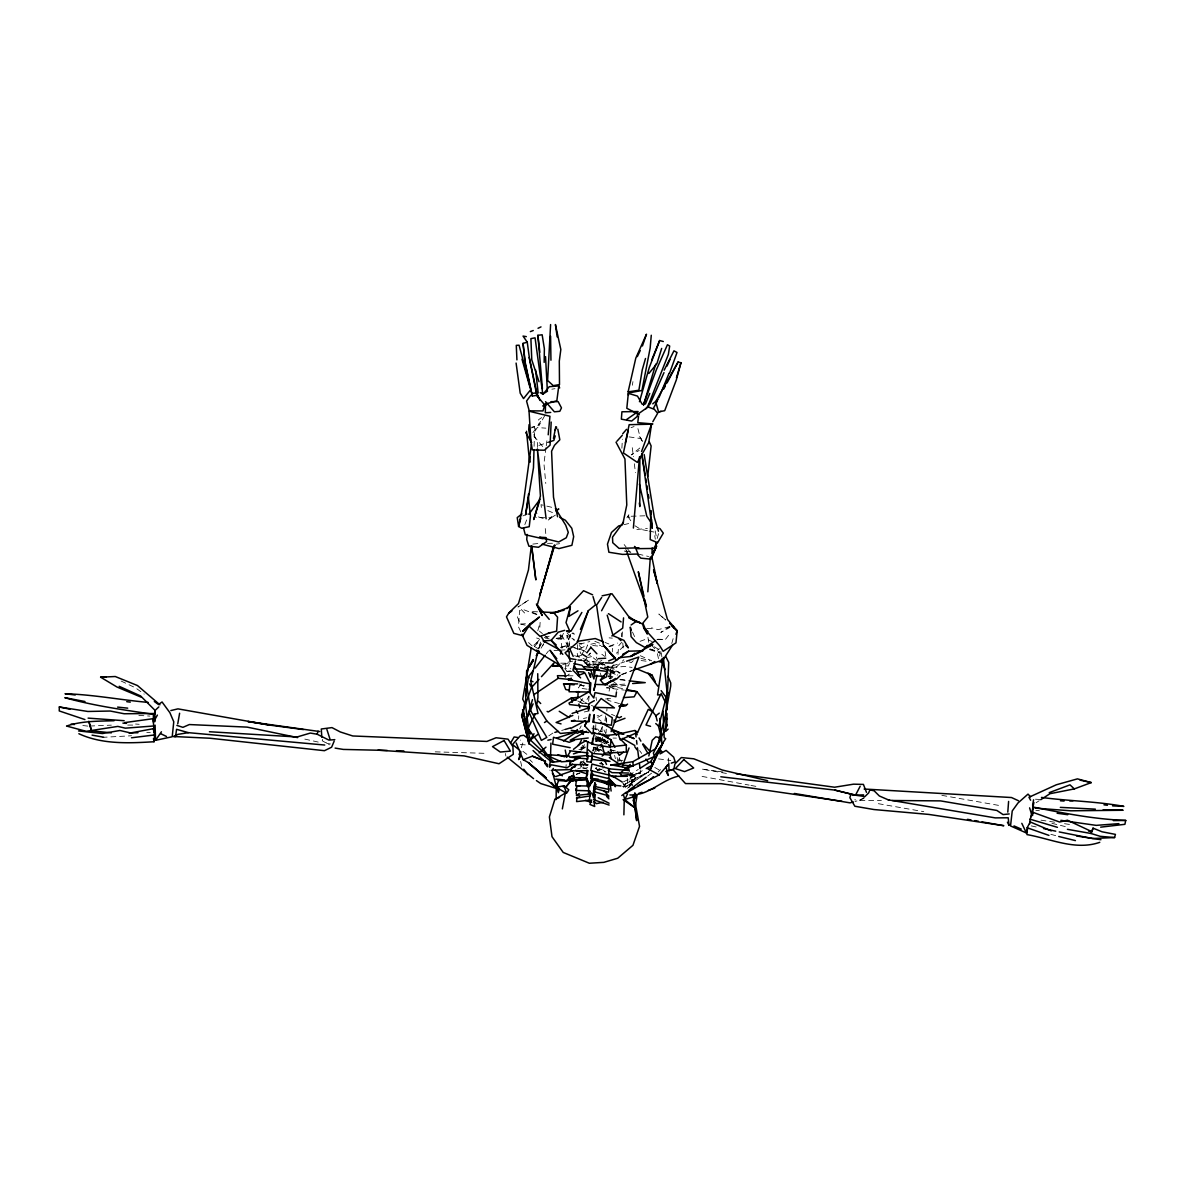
<?xml version="1.0" encoding="UTF-8"?>
<svg xmlns="http://www.w3.org/2000/svg" width="1185" height="1185" viewBox="0 0 1185 1185"><rect width="100%" height="100%" fill="white"/><g stroke="black" fill="none" stroke-linecap="round" stroke-linejoin="round"><path stroke-width="0.75" stroke-dasharray="5 3.75" d="M598.573 668.429L598.573 662L596.307 657.127M612.334 651.794L612.364 648.328M537.412 447.426L537.442 442.879L533.472 433.429L537.323 427.563L545.841 428.155M534.094 446.315L534.642 426.644L531.784 427.089M610.719 679.109L610.956 672.339M595.818 724.687L595.64 729.516L600.247 731.575M578.606 719.221L578.739 715.873M621.888 448.211L622.377 439.191M606.039 732.804L606.261 729.205M622.155 636.878L622.481 631.635M606.824 711.03L606.987 708.541M565.912 768.324L566.163 764.651M617.992 654.342L618.555 645.973L621.621 642.374M601.95 731.441L602.306 726.524L606.601 735.441M606.039 721.324L606.32 717.71M577.702 644.64L577.006 652.106L577.806 656.505L589.7 661.052L589.937 667.51M588.619 701.327L589.108 696.41M610.542 675.761L611.223 669.673M546.033 447.515L543.93 463.498L545.781 483.465M546.27 445.738L547.203 438.643M568.726 646.61L570.37 634.656M604.928 720.791L606.024 713.563M632.375 385.229L632.938 381.614M650.254 648.98L660.282 653.083L659.556 656.253L660.949 659.586M322.572 739.366L322.231 740.743L329.386 744.832M609.075 691.181L610.068 687.107M537.797 630.731L540.123 622.318L539.59 631.309L542.419 633.605M566.46 647.84L570.607 632.953M657.186 538.494L658.564 533.546M569.289 663.23L568.519 665.926L565.038 666M671.762 643.47L674.013 635.619M539.516 639.441L534.361 646.417L538.538 648.876L540.567 642.077M521.296 747.75L522.955 742.565L520.511 740.062M594.307 753.186L595.566 749.483L601.684 746.609M580.843 749.972L582.694 744.817M606.631 743.765L607.92 740.299M617.326 763.481L619.548 757.511L621.488 762.103M538.538 648.876L541.486 641.011M524.837 524.6L527.488 517.712M595.996 668.651L598.573 662L601.847 660.445M600.099 732.049L602.306 726.524M585.82 649.513L587.642 644.966L578.902 649.113L580.887 653.75M563.438 633.294L562.179 636.226L557.439 637.989M623.458 787.418L624.821 784.351L621.399 783.359M579.672 728.819L581.213 725.857M609.949 670.34L612.467 665.511M538.745 648.491L542.078 642.166L538.627 648.521M589.863 704.764L585.197 702.779L589.019 696.054M532.894 432.718L542.789 418.29M544.804 415.594L538.864 425.815L538.642 419.608L541.723 417.609M581.909 748.905L584.516 744.58M581.257 655.231L584.101 650.624L579.228 645.558M592.026 751.32L594.974 746.802M581.287 750.253L584.279 745.78M626.909 517.801L628.909 514.838L626.761 517.726M623.873 646.106L616.363 653.202M612.097 667.259L613.948 664.622M628.598 787.373L635.752 777.33L627.161 788.543M579.865 702.631L584.709 695.847M656.92 639.633L665.392 639.47L670.325 633.057M581.346 684.012L578.339 687.907L587.256 689.211M546.27 653.779L548.477 650.935M628.672 787.684L631.101 784.959L628.968 779.893M548.285 520.082L554.136 513.934M534.361 646.417L540.301 640.315M597.314 770.517L599.314 768.472L605.046 772.116M633.264 660.697L631.309 662.637L626.85 660.889M598.351 770.131L595.433 768.354L598.795 765.006M658.164 771.983L660.563 769.613M609.89 673.421L623.873 659.719M587.982 655.498L590.5 653.039L584.205 661.452L585.494 664.622M533.842 645.307L539.086 640.418M639.856 447.989L631.279 454.907L639.204 450.418M596.159 667.229L600.884 663.496L598.41 665.111L585.968 663.778M647.588 776.175L651.898 772.931M658.475 658.579L656.697 650.713L659.452 648.728M565.349 676.902L569.244 674.206L564.712 668.577M548.774 735.841L553.128 732.908M669.925 626.421L660.8 632.42L670.043 627.369M622.466 786.618L626.08 786.573L649.587 771.139M626.08 786.573L648.639 771.894L625.31 783.952L626.08 786.573L622.629 786.173M1036.149 802.704L1039.215 800.704M555.439 515.075L548.699 519.415L551.41 517.756L535.724 517.593M864.694 797.046L859.895 800.112L854.963 801.49M629.028 775.331L638.33 769.421M630.301 777.419L644.596 769.465M579.628 763.199L585.849 759.792M597.64 717.369L602.128 714.925L597.062 715.844M536.879 614.719L523.651 609.697L519.578 610.468L518.482 626.865L521.326 633.042M625.31 783.952L647.973 771.998M604.335 662.459L601.254 664.059L593.744 662.948M623.473 781.878L640.611 773.035L640.152 769.421M581.791 749.261L585.005 747.705M572.044 671.525L566.948 671.362L570.207 669.88M584.827 663.259L589.7 661.052M621.829 674.769L631.546 670.754M595.611 741.217L601.699 738.492L605.15 739.647M522.881 515.919L527.829 513.846M864.072 798.394L859.895 800.112L854.681 799.816M531.369 427.933L534.642 426.644M609.283 646.255L617.622 643.07M560.935 647.795L567.289 645.381L560.446 647.395M576.325 774.19L579.732 772.887M631.057 427.667L634.064 426.541M595.759 751.201L600.291 749.542M640.063 641.322L646.195 639.115L652.194 641.559M608.631 675.509L609.445 678.59L612.926 677.376M621.607 674.339L633.782 670.088M577.554 768.961L580.902 767.791M578.887 749.675L585.745 747.35M612.556 665.896L624.806 661.763M538.894 445.456L548.877 442.109M609.445 678.59L612.601 677.539M598.232 746.594L594.974 747.572L601.269 750.001M561.69 730.434L565.126 729.456M576.399 774.323L579.939 773.301M669.777 626.584L658.075 629.694L651.528 627.828M632.286 775.183L640.611 773.035L630.153 774.412M579.435 644.196L589.789 641.574M544.3 637.456L550.862 635.812M600.528 737.737L595.225 739.07L604.498 740.595L604.661 743.291M593.137 749.587L599.64 747.987M623.799 524.703L630.642 523.074M572.725 661.126L565.882 662.756L565.497 668.547L570.859 668.755M588.145 657.438L591.567 656.623M590.826 644.24L594.026 643.514L600.913 645.662M582.827 768.724L587.967 767.554M608.986 646.58L613.134 645.647L605.031 642.433M584.309 711.963L589.167 710.926M583.435 718.466L586.901 717.74M597.27 770.161L603.209 768.947M562.712 664.444L567.645 663.526M586.782 664.978L599.684 664.326L592.352 665.052M604.113 739.855L595.611 741.351L601.699 738.492L607.549 742.24L609.638 747.098M556.298 638.315L562.993 637.174L563.216 638.671L556.446 639.308M566.948 671.362L570.489 670.769M551.855 389.184L554.98 388.695M580.635 747.809L585.745 747.024M556.12 544.196L559.631 543.663M576.947 656.179L581.094 655.572M625.813 685.241L606.394 687.848L624.376 690.114M596.618 741.203L603.624 740.299M532.82 544.093L538.76 543.441M636.863 529.502L647.38 528.421M594.974 739.159L601.699 738.492L608.986 744.121M581.598 703.534L586.738 703.105M102.162 737.366L131.535 735.752M605.579 698.972L610.942 698.572M612.053 667.407L624.836 666.474L632.035 667.407M610.986 685.078L627.221 683.923M554.017 650.58L559.542 650.224M561.379 650.106L565.067 649.884M517.371 616.792L520.319 624.036L525.414 623.769M89.704 726.049L111.346 725.146M630.79 520.748L627.739 516.364L645.203 515.786M628.85 775.553L632.183 775.434L635.782 778.53L630.82 771.524M619.281 760.4L622.866 760.311M146.777 732.523L150.317 732.448M547.47 543.337L552.699 543.263M859.925 800.645L881.388 800.423M127.684 725.072L134.957 725.087M560.712 663.17L567.571 663.215M567.985 675.776L575.021 675.835M612.971 738.062L616.407 738.107M545.456 638.226L549.01 638.315M556.106 638.493L563.216 638.671M610.956 684.886L617.948 685.078L612.067 680.383M435.221 751.853L485.035 753.319M657.749 639.219L665.392 639.47M607.92 676.442L615.133 676.724M537.546 611.816L530.436 611.504L538.271 614.778M646.566 628.42L653.305 628.805M604.824 664.281L601.254 664.059L589.819 655.112M138.852 715.399L149.888 716.096M1040.445 799.519L1034.994 799.164L1034.209 796.276M1069.551 801.386L1073.195 801.623M135.549 724.035L139.149 724.302M609.105 637.871L612.349 638.137M579.509 685.271L588.382 686.041M520.245 744.432L525.503 744.891M592.663 645.499L604.365 646.743M583.42 660.563L603.476 662.696M595.225 737.47L602.217 738.211M608.394 742.58L594.914 738.581L604.898 739.647M595.551 740.595L608.32 741.958M595.566 749.483L602.069 750.164M599.61 763.214L602.78 763.54M620.185 679.805L627.354 680.605M610.305 750.194L615.637 750.801M82.832 725.531L87.912 726.124M609.401 671.688L619.992 672.962L611.105 667.022M641.129 660.563L649.75 661.615M658.549 758.904L670.799 760.459M619.844 679.272L627.102 680.234M716.125 771.035L701.535 769.035L726.553 773.464M717.947 771.287L723.413 772.028M1035.853 810.259L1039.393 810.747M629.146 436.895L640.996 438.583L642.581 441.886M1041.008 820.168L1055.479 822.331M1064.515 823.694L1069.937 824.508M330.422 743.958L326.956 743.41L323.668 740.373M878.322 803.682L923.796 811.666M941.868 795.357L1001.621 805.904M702.083 776.412L749.127 785.107M750.949 785.448L756.371 786.44M647.454 530.732L640.759 529.369L634.982 525.77M649.128 531.073L654.15 532.095L655.32 539.234M609.134 685.715L623.043 688.722M1031.261 825.901L1036.505 827.026M594.811 728.553L597.907 729.219L599.551 732.063M304.812 739.099L319.106 742.269M520.319 624.036L525.503 625.221M638.078 554.047L648.61 556.506M574.473 655.749L579.865 657.038M1051.91 823.338L1066.159 826.774M599.877 763.703L603.298 764.532M551.692 507.298L541.012 504.692L541.426 507.891M649.513 649.113L661.378 652.135M612.941 683.804L617.948 685.078M626.021 550.892L632.908 552.699M611.119 670.621L619.992 672.962L611.756 668.74M1050.843 834.329L1057.79 836.18M594.914 738.581L609.12 742.58M574.488 647.914L584.101 650.624L588.397 653.987M619.429 703.609L607.905 700.32L607.801 697.165M640.892 658.253L649.661 660.756M570.652 646.432L584.101 650.624M536.583 637.989L539.116 638.789M571.911 633.368L574.532 634.197L570.963 631.19M649.78 649.736L660.282 653.083M629.842 778.797L632.953 779.774L633.027 783.255M543.174 518.438L538.079 516.793L536.316 511.846M610.601 672.65L617.474 675.05M591.908 728.138L602.276 731.826M624.332 550.995L627.783 552.269M594.84 641.322L599.625 643.233M578.532 642.877L581.613 644.122M591.419 705.416L594.529 706.734M547.87 510.631L552.699 512.69M611.49 714.333L614.659 715.696M582.62 767.213L586.856 769.065M577.732 701.002L584.264 703.905M640.285 655.705L651.676 660.8M121.137 681.049L135.52 687.833L144.2 694.129M595.122 735.826L607.372 741.677L596.825 736.433M595.433 768.354L600.054 770.561M559.69 635.486L562.993 637.174M602.898 665.185L598.573 662L605.165 665.377M627.739 516.364L629.813 517.43M601.047 741.588L606.453 744.432M594.959 748.639L601.225 751.942M608.868 686.115L616.659 690.411M579.509 683.952L585.864 687.626M654.801 767.436L659.378 770.117M654.357 646.832L658.816 649.484M567.23 647.054L566.993 635.249L574.31 639.693M602.972 770.146L605.95 771.983M611.149 749.587L613.578 751.112M598.573 662L602.987 664.918M610.349 669.806L617.726 674.68M607.031 743.795L600.025 738.862L601.076 742.358M580.724 659.304L589.004 665.333M610.097 670.488L617.296 675.805M601.832 654.253L604.646 656.342M522.866 751.305L526.999 754.46M604.572 752.653L597.462 747.113L598.958 751.912M545.218 762.37L548.077 764.606M543.826 634.76L548.048 638.226M580.339 698.75L585.197 702.779M598.543 719.043L601.195 721.235M544.996 762.488L547.692 764.829M665.6 619.874L658.845 614.023L665.392 620.022M528.525 642.551L532.583 646.314M544.685 762.844L548.448 766.502M529.843 759.792L532.42 762.37M544.537 762.31L548.374 766.236M567.023 632.894L574.34 640.492M521.311 609.534L524.614 613.015M587.642 665.096L584.205 661.452L589.389 667.362M651.38 645.07L656.697 650.713M603.358 764.932L600.988 762.414L604.468 766.606M533.813 436.006L542.937 446.804M544.345 762.903L547.722 766.947M630.02 772.635L635.59 779.552M544.374 763.303L550.092 770.457M624.154 544.567L626.184 547.129M627.191 548.403L630.227 552.254M568.533 646.936L561.097 634.419M639.574 750.609L641.707 753.438M609.905 750.075L611.638 752.905M622.895 783.433L626.421 789.491M639.559 436.524L643.218 442.923M581.272 761.644L583.761 765.999M642.522 441.516L640.093 436.998L637.071 425.415M630.82 772.546L632.183 775.434L630.879 778.634L632.109 785.788M632.509 632.064L634.73 636.967M610.334 748.727L612.423 753.586M608.675 672.947L610.764 678.072M566.993 635.249L569.215 640.715L569.23 646.151M625.384 548.003L627.235 553.158M600.217 673.08L601.847 677.716M602.217 737.1L603.92 742.017M598.336 736.789L599.966 741.588M629.339 773.538L632.36 785.329M614.585 755.334L615.4 758.681M520.615 761.392L521.741 766.458M655.216 530.895L656.757 539.027M505.388 753.482L505.847 755.986M617.133 757.452L617.74 761.096M647.943 637.337L648.758 642.685M605.091 651.572L605.802 656.386M596.011 697.121L596.499 700.498M580.68 761.866L581.628 768.606M632.272 447.693L633.412 456.61M634.316 463.75L635.471 472.667M602.439 763.288L603.106 768.769M661.437 653.216L661.852 656.89M560.52 634.656L562.134 649.78M545.263 528.569L545.929 535.102M592.959 661.408L593.255 665.081M622.777 642.951L623.325 650.091M627.265 778.382L627.843 787.225M580.546 761.881L581.005 768.695M668.577 758.059L668.77 763.436M621.488 632.953L621.621 636.626M606.601 718.836L606.69 722.509M619.548 757.511L619.622 761.096M593.315 747.113L593.374 750.801M593.641 747.365L593.655 751.009M543.708 643.929L540.923 648.358L543.708 643.929M528.466 600.158L517.949 607.031L528.466 600.158"/><path stroke-width="1.5" d="M84.92 719.562L59.25 710.941L59.309 706.986L87.838 711.474L110.249 711.03L124.158 713.755L153.561 713.518L153.576 721.754M639.841 457.425L639.796 506.573L639.352 503.003M556.12 799.594L556.254 786.825L558.639 780.382M529.843 462.165L529.917 456.655M544.167 362.373L544.374 348.745L542.152 334.777L537.886 335.311L542.419 388.71M611.001 764.799L627.606 768.028L654.594 756.474L653.379 753.082L666.829 725.901L667.007 713.459M667.051 709.904L667.318 692.114L668.355 692.721M643.514 404.959L643.529 403.626M545.53 403.552L545.322 412.78L550.729 412.439M623.888 814.836L624.273 799.238L635.204 808.007L636.656 820.672L633.264 795.431M550.581 336.14L550.951 360.196M665.985 719.073L665.659 731.412L668.103 729.145M666.088 715.533L666.562 697.906L661.111 690.618M533.991 449.9L533.472 467.779L525.607 514.779L528.54 494.056M550.433 759.215L550.936 743.099M588.53 794.024L588.782 785.359M570.281 661.467L569.067 657.319L569.244 651.602M1051.258 830.892L1030.209 821.946L1027.173 827.767L1026.951 834.596C1050.932 838.802 1075.358 850.815 1099.769 842.328M530.421 733.974L528.614 729.308L525.518 704.631L526.066 688.574M526.362 679.657L526.658 670.725L527.962 669.036L522.718 699.15L525.518 704.631M652.017 552.951L652.209 547.914M590.53 685.419L590.234 692.04L569.067 691.744L569.718 685.404M551.173 422.053L550.062 445.16L544.389 450.211L532.376 449.915L528.703 429.725L529.073 424.615M577.91 696.736L578.161 691.447M586.649 721.606L584.679 725.842L592.144 733.885L593.181 732.967L593.611 725.916M527.088 534.405L526.747 539.634L528.88 546.167L538.508 547.277L546.596 541.634L546.27 538.375M589.271 721.458L589.745 714.185L588.308 721.68L589.271 721.458L571.303 720.984L574.769 720.273M593.715 721.932L594.189 714.659L592.752 722.154L611.401 725.25L612.275 717.725L594.529 706.734M573.599 772.635L573.229 777.553L586.397 777.878M647.825 591.804L650.358 556.92M1007.798 812.125L1008.598 801.43M576.162 793.876L576.71 786.662L580.22 785.64M593.537 791.313L594.9 782.87L593.537 791.313L596.055 784.485M78.862 733.722C102.103 744.521 129.032 743.262 154.035 741.736L154.583 734.952L153.443 728.671L130.602 732.952L119.922 730.478L102.473 733.53L78.521 730.938M623.562 617.874L622.703 628.139L611.83 635.93M633.383 528.066L639.5 456.773M589.286 801.83L590.174 791.447M576.962 797.268L576.591 801.608L590.204 800.068M651.276 335.251L650.15 348.094L641.929 390.502L631.264 392.457L628.109 391.88L635.797 358.107L646.477 334.2L642.433 345.976M647.706 476.533L651.128 445.96L649.38 442.079M548.211 434.791L549.944 416.261L529.028 411.21L530.85 439.872M625.325 442.983L629.161 424.689L651.557 424.186L648.802 442.464L637.337 462.387L623.414 452.951L628.272 430.259M1029.661 823.945L1030.106 819.205L1032.905 812.317L1059.568 822.02L1067.448 820.227L1091.963 831.692L1093.044 828.152L1102.065 831.796L1115.426 834.388L1114.596 837.543L1092.54 838.521L1059.242 831.944M1032.609 815.473L1032.905 812.317M669.658 623.384L677.183 630.82L675.968 642.877L663.156 651.291L659.764 645.825L643.855 628.124L642.463 623.606L647.78 617.074L638.315 571.688L643.959 596.07M642.211 404.263L637.486 396.101L628.331 393.316L626.821 408.277L639.322 414.75M576.399 779.612L575.762 785.833L589.863 786.01M608.927 783.063L608.29 789.299L594.618 786.514M623.103 799.653L635.204 808.007L633.368 800.66L633.916 795.372M550.595 324.572L547.603 380.474L553.262 385.643L559.498 384.577L559.305 361.084L560.831 349.501L555.409 324.527L557.172 336.91M594.396 802.467L595.314 794.424M531.295 545.87L528.451 569.955L518.467 603.595L508.913 612.926L506.484 616.837L513.831 633.353L522.792 635.708L530.495 623.503L539.471 617.015L522.629 631.25L530.495 623.503M638.537 416.246L637.767 422.675L652.861 423.949M616.467 691.981L615.904 696.736L594.989 692.558L593.759 697.995L589.33 692.188L590.693 683.952M154.954 711.726L154.613 714.496C124.529 710.008 94.178 705.904 64.834 697.684L84.994 701.52M591.819 792.765L593.611 797.683L594.989 786.707M547.529 391.168L543.397 393.761L549.233 386.71L558.772 385.925L556.832 400.826L543.708 404.574M607.92 666.444L606.587 676.783L600.425 679.997L602.632 682.871L605.046 684.575L616.822 678.901L620.244 675.494M607.786 780.93L607.298 783.685L593.685 780.145L588.249 787.077L588.841 782.633M175.824 734.744L176.565 729.308L188.341 732.656L324.749 745.039M531.398 444.405L523.355 503.521L518.615 526.466L521.681 528.258L529.236 526.688L530.45 515.949L528.392 497.596M568.03 651.72L568.504 648.313M609.312 768.828L608.483 774.931L591.878 770.902L590.678 778.352L591.878 770.902M560.994 761.17L552.077 762.325L528.688 743.084L523.444 710.644L524.511 703.49M525.577 696.321L528.525 676.62L532.969 670.917M662.045 658.712L662.445 662.371L657.571 694.943L660.549 694.795L646.003 724.998L650.55 726.331M564.06 610.245L550.388 613.163L554.713 612.689L570.37 606.764L568.904 616.378L577.984 610.823M587.064 778.678L586.605 781.73L587.345 778.397M587.834 749.424L592.441 753.408L591.271 756.371L586.827 755.897L587.745 741.454M587.716 755.452L587.864 758.992L569.585 757.126L587.716 755.452L586.753 761.674L591.197 762.148L592.159 755.926L609.964 761.422L592.307 759.466M591.197 762.148L592.159 755.926M635.042 807.992L637.026 795.416L633.368 800.66M587.434 770.428L586.234 777.878L588.012 770.665L570.785 770.917L571.851 767.45L575.466 766.725M598.307 779.197L593.063 779.804L587.538 786.01L588.352 781.004M177.75 723.813L179.616 713.237M531.236 647.751L525.947 680.412L530.673 710.837L546.833 737.396L541.367 740.388L528.717 711.533L530.673 710.837M1033.572 799.801L1032.639 805.104L1033.424 807.977M549.544 765.599L550.373 761.007M637.782 413.18L637.189 416.453L631.664 421.045L621.355 419.164L621.918 411.787L638.078 411.536L626.643 419.505M609.342 757.645L620.185 764.71L610.675 765.051L632.879 761.688L655.349 748.92L657.897 744.358L665.096 717.177L670.71 686.056L670.74 682.945L667.94 676.265M562.342 808.896L565.349 793.046L554.817 799.475L549.396 816.939L552.003 836.699L563.216 852.445L589.345 863.243L603.817 862.354L617.726 858.236L632.953 845.305L639.53 826.345L635.323 803.46M593.611 797.683L594.781 788.351L608.409 792.217L609.179 788.81M1031.098 816.569L1033.898 802.467M553.454 438.48L555.809 426.659M622.895 523.711L626.776 504.973L624.954 458.995L616.022 442.183M589.197 689.877L590.737 682.634M587.538 786.01L588.278 782.618M648.832 755.986L652.194 740.358L655.794 736.818L660.786 737.825L659.556 742.388M609.312 774.96L608.527 778.589L592.204 774.575L591.048 782.204L592.885 773.849M1031.498 815.947L1033.616 807.148C1064.1 813.251 1094.54 819.294 1125.75 820.435L1124.891 824.316L1100.672 827.16M574.266 776.427L573.54 779.612L586.945 779.36M586.931 784.603L587.671 781.404M534.05 713.948L538.02 713.518L530.702 680.99L538.094 650.669M596.914 675.228L593.952 690.381L595.225 684.426L607.461 684.782M591.7 781.582L592.485 778.382L607.801 781.952M663.363 657.453L667.17 693.255L658.771 726.212L655.749 723.561M559.261 789.166L558.328 792.676L556.254 786.825M520.793 518.26L518.615 526.466L517.208 517.608L521.963 513.905M680.945 362.758L676.309 379.985L664.711 410.691L658.549 411.906L656.06 403.018L656.46 400.234L678.101 361.988L680.945 362.758L676.442 377.704M570.37 606.764L566.015 622.584L569.941 631.472M575.406 661.245L572.903 670.177L580.62 677.894M594.144 707.326L614.452 707.889L601.15 698.498L594.144 707.326L593.152 710.837L595.448 706.66M645.499 358.492L642.24 369.898L638.878 390.235L628.109 391.88M639.456 401.73L649.261 367.617L659.645 340.539L663.304 341.517M525.607 723.043L532.48 699.624M520.956 751.838L518.645 759.57L520.748 756.03M590.767 770.709L591.922 764.014L609.534 768.695M554.595 545.559L539.693 595.166L554.343 545.144M644.018 403.255L655.779 364.106M555.232 435.902L553.854 440.435L548.877 442.109M334.807 739.647L328.897 740.092L317.136 734.211L318.084 731.175M539.575 500.914L533.739 519.534L540.419 495.997L537.398 448.937L546.122 518.778M661.674 348.405L656.875 363.721L648.862 373.482M1030.52 796.75L1028.017 794.113L1018.019 802.941L1012.227 810.97L1010.538 825.945L1026.358 832.951L1027.795 828.389M544.463 406.233L542.967 410.928L529.236 410.854L526.555 401.048L530.776 395.301M519.104 754.638L520.2 751.186M561.542 666.074L552.832 666.266L553.839 663.126L541.456 676.665M598.647 732.997L611.09 739.899L610.26 747.276L591.685 744.047L594.648 732.508M593.004 596.544L595.477 604.942L588.323 610.69L577.213 642.655L565.082 652.817L569.63 658.386M622.362 766.576L629.042 747.957M675.924 634.301L677.183 630.82L667.451 619.444L653.661 569.955M669.51 373.379L677.02 352.478L673.954 350.819L664.178 370.179M641.529 451.603L651.557 424.186M611.134 731.619L638.789 657.053L626.554 661.186M651.631 360.121L659.645 340.539M666.562 697.906L665.111 701.683L661.037 693.403M648.491 404.826L668.37 354.419L669.673 346.05L667.451 344.716L656.312 369.898L643.425 404.766L645.484 403.804L649.75 393.45M586.827 755.897L587.997 752.934L569.585 750.742M591.73 799.905L589.893 804.422L594.692 806.496L594.144 803.089M1067.418 829.322L1090.896 833.455L1093.044 828.152M560.386 654.016L561.557 651.202M658.919 397.716L669.081 373.231M580.443 629.398L588.323 610.69M334.17 741.158L331.607 747.217L324.438 750.697L209.893 738.225L173.647 736.522L177.928 734.374L188.341 732.656M650.313 769.48L655.364 757.837M525.222 721.946L528.806 713.725M530.228 710.437L533.102 703.86M650.15 403.907L663.985 372.638M666.977 366.121L669.984 359.618M602.824 734.033L608.26 737.988L606.601 735.441L618.185 734.167L620.273 739.84L637.56 732.448L648.299 709.326L650.92 710.822M650.372 769.495L662.77 743.321L649.424 770.309M627.517 793.935L624.836 799.549L623.74 795.609M637.308 356.611L640.241 350.538M581.361 740.269L578.932 745.084L573.451 749.32M535.087 714.496L527.858 728.627L528.658 730.538M555.143 430.096L556.639 427.178M678.101 361.988L667.036 382.933M666.829 725.901L667.244 725.087M532.939 659.556L528.791 667.451L533.517 660.178M528.688 743.084L530.317 739.988L522.555 709.697L523.444 710.644M860.177 786.262L855.511 795.165L834.729 790.084L720.806 776.782M657.379 400.93L653.128 408.855L648.684 407.21L648.521 404.603M601.58 610.749L610.453 594.322M663.659 389.124L665.348 386.029M570.37 715.236L569.111 717.517L559.231 711.281M154.05 721.028L157.383 715.073M652.831 421.682L657.675 413.254L653.987 408.899M581.865 612.452L570.963 631.19L566.504 630.983L569.23 632.301M652.12 553.899L656.505 546.359L655.912 542.804M584.679 725.842L587.049 721.783M567.378 792.158L568.785 789.758L563.838 785.685L557.957 787.077M510.542 743.069L514.142 736.966L518.067 737.544M657.364 542.286L653.735 548.448L636.626 548.67L634.508 546.418M529.917 740.284L534.035 733.722M529.502 666.266L533.294 660.312M570.266 751.675L566.667 757.319L565.245 750.075M672.902 644.551L663.067 659.867L633.249 670.162M639.87 768.428L650.713 761.54L665.703 738.625L664.192 737.796L663.022 711.237M586.945 652.728L590.93 647.277M667.644 764.888L666.074 767.273L668.37 775.494L666.681 772.813M555.039 545.263L553.025 548.27L537.19 605.313L542.226 615.474L536.405 604.054L549.233 619.355M601.699 597.477L596.573 605.061L600.647 633.308L603.58 645.455L612.971 656.505M553.38 768.428L552.21 770.161L570.518 769.583L575.895 765.169M159.131 704.038L162.064 701.979L169.899 712.718L173.765 721.769L172.21 736.759L155.546 740.314L161.427 731.797M588.249 787.077L593.389 779.656M549.514 767.273L551.247 764.814L567.052 767.776L572.592 764.073M574.118 778.486L572.296 781.004L570.696 777.834M562.934 786.662L566.267 786.573L571.407 779.612M645.914 408.781L649.928 403.359M623.532 522.067L612.512 537.101L612.734 542.715L619.044 548.388L638.937 547.811M528.806 514.26L540.108 499.226M576.665 756.904L573.54 760.963L561.453 761.792L544.937 754.564L569.452 756.074M535.176 668.059L545.159 655.216M530.658 389.746L523.533 398.575L520.2 393.168L516.097 363.069M600.425 679.997L606.987 672.088M618.792 657.779L630.746 656.46L642.714 650.787L647.321 645.351M566.267 786.573L571.822 780.13M637.974 785.714L659.141 774.946L667.54 765.199M622.688 433.784L626.539 429.34M537.738 673.702L537.916 697.595L536.775 704.734L546.863 721.058L560.386 733.456L575.125 732.093L577.406 729.516M616.941 441.205L622.273 435.339M532.791 686.13L538.982 679.361M566.948 608.601L583.538 590.722L592.618 594.811M602.113 756.06L604.098 754.075M653.379 776.693L650.98 779.063L625.369 793.461L629.857 789.891M158.864 706.882L155.102 710.422L140.6 695.965L119.181 686.308M627.576 704.083L626.021 705.475L619.103 706.586M565.438 781.419L571.881 775.745M630.272 764.414L619.933 773.361L622.14 776.056M539.116 752.919L545.974 747.157M652.772 403.833L658.238 399.345M629.887 794.972C649.158 795.787 661.26 779.774 678.975 776.042M657.171 720.939L655.883 715.77L659.275 713.133M634.893 653.276L630.746 656.46L652.891 644.507L646.166 647.114M623.458 752.194L619.266 755.378L617.533 752.179M621.799 795.55L626.095 792.321M628.954 790.173L646.151 777.241M642.714 650.787L628.598 651.187L616.526 660.089L603.58 645.455L615.385 658.164L608.66 660.904M510.942 611.445L508.913 612.926L511.935 610.956M530.08 740.077L537.901 734.433M638.567 413.654L648.225 406.855M576.236 781.226L579.124 779.226M631.101 624.984L636.36 621.34L643.381 624.302L647.351 634.019L643.855 628.124L648.017 631.457M617.652 659.364L612.289 663.082L605.298 662.889M655.468 640.626L645.351 647.617L636.36 642.611L631.072 636.641L630.287 627.146L631.205 630.139M579.243 793.446L576.384 795.416L590.56 793.92M563.467 741.01L576.473 732.063M533.946 694.603L558.194 678.309L572.251 679.716M569.644 779.108L566.578 781.108L558.105 780.471M1040.741 799.712L1049.94 793.713L1074.336 788.899L1091.281 782.589L1077.446 778.871L1056.324 784.781L1028.965 797.253L1030.609 800.231M615.667 678.442L605.046 684.575L611.134 680.945M650.135 664.385L654.772 661.541M544.448 722.539L546.863 721.058M555.765 510.853L558.816 509.032L557.35 509.713M589.597 691.492L569.022 703.046L569.615 704.557L589.404 706.823L588.412 710.333L588.797 703.786L594.322 700.691M582.842 730.212L577.376 733.293L575.125 732.093M621.473 716.599L619.399 717.755L616.23 716.392M578.28 744.98L586.16 740.61M646.18 768.591L652.535 765.051L650.713 761.54M586.397 731.367L570.163 740.21L588.219 738.003M622.732 654.298L628.598 651.187M570.785 728.375L585.39 720.776M631.486 789.047L634.73 787.388M568.03 780.826L573.999 777.775M575.377 779.463L572.296 781.004L580.887 779.404M538.034 328.275L540.997 326.897M554.817 799.475L559.616 797.298M580.206 757.689L570.711 761.97L569.718 764.458L587.938 764.858M579.672 796.646L576.428 798.097L590.13 795.935M114.086 720.717C98.236 721.235 81.646 720.895 66.567 726.049L86.179 731.308L117.819 726.405L125.373 728.168L153.724 725.975L152.998 718.702L124.81 722.583M572.829 715.444L556.106 722.48L561.053 723.902M568.741 679.849L568 679.509L571.377 678.19M578.132 675.554L584.886 672.917L589.671 682.353M536.42 780.604L540.73 783.552L556.802 788.632L558.239 788.084L556.313 784.307M516.186 742.98L523.192 759.689L532.361 756.178L545.485 761.303L532.361 756.178M574.414 740.329L569.274 742.284L553.499 737.292L552.654 744.195L570.163 747.691M625.013 718.288L614.363 722.332L614.082 719.887M1049.214 792.632L1069.996 784.855L1074.336 788.899M530.347 331.607L533.25 330.526M548.536 633.279L540.049 636.404L528.954 626.021M555.809 776.56L572.533 770.709M572.059 713.444L589.36 707.682M671.288 763.125L675.213 761.837L673.673 757.126L666.088 750.386L660.104 753.897L659.749 748.609M573.436 753.912L580.235 751.69M556.965 737.929L572.207 733.071M638.804 793.269L642.003 792.247M648.388 790.217L654.772 788.188M626.48 799.031L636.315 795.905L634.819 792.78M523.044 343.383L527.251 342.169L529.31 357.455L536.746 392.753L536.849 395.346L532.302 396.057L525.103 363.44L523.044 343.383L525.222 362.447L532.302 396.057M554.832 732.419L558.268 731.426M565.126 729.456L570.266 727.96M564.697 630.346L558.239 632.168L551.143 640.359L543.382 640.981L544.433 641.929L541.115 636.33M550.225 632.642L548.151 633.22L556.624 631.175L557.572 617.163L553.514 612.526L541.086 611.978M853.319 801.949L850.015 802.867L794.38 793.461M665.837 771.465L673.243 769.406L669.036 770.606L668.77 763.436M554.713 612.689L559.453 611.49M568.696 777.182L573.94 775.894M622.095 525.118L618.674 525.933L611.46 532.465L607.475 544.137L608.883 552.24L622.392 554.387L638.078 554.047L635.338 547.426M170.847 710.556L177.957 708.867L269.587 725.087L303.449 729.575M618.185 734.167L634.953 730.434L637.56 732.448M658.549 411.906L661.067 411.358M547.84 740.195L551.055 739.514M602.113 595.818L611.993 593.759L628.346 616.082L635.323 621.266L640.048 622.688L629.087 617.696M542.671 405.951L546.018 405.255M603.209 802.304L596.396 803.623L593.818 801.638M552.832 666.266L557.765 665.348M532.183 393.479L536.746 392.753M577.243 641.366L595.285 638.552L603.402 641.781M612.719 776.708L616.215 776.249M621.444 775.553L628.405 774.635M131.491 737.781L154.583 734.952M659.023 738.033L660.786 737.825M578.473 697.239L571.185 698.083L548.24 711.978L547.129 711.4M1009.19 813.932L1003.058 814.584L996.866 810.451L940.534 800.882L892.483 800.512M545.811 538.301L542.478 538.657L525.296 534.776L523.518 528.051M566.474 760.74L570.133 760.444L570.341 764.281M623.443 697.624L634.153 696.824L636.967 691.714L626.524 689.463M1118.907 823.649L1096.229 825.367L1060.856 820.346M632.627 683.538L645.247 682.634L629.131 680.812M592.959 780.13L596.114 779.923M598.351 658.667L605.713 658.223M599.18 669.718L586.427 670.147L581.894 665.303L573.895 663.556M140.822 697.002L117.063 687.063L100.621 677.198L115.256 676.517L137.49 685.552L159.916 704.808M619.148 705.786L626.021 705.475L621.073 704.068M575.495 780.308L587.523 779.76M863.628 794.868L855.511 795.165L834.729 790.084M129.076 732.923L137.919 732.73M604.765 667.362L610.26 667.288M1113.322 820.598L1125.75 820.435M550.966 401.671L558.15 401.641L561.483 407.892L559.824 411.299L554.387 411.817L545.559 401.7M627.487 776.308L611.253 776.368L608.942 774.012M569.17 690.233L565.734 689.537L563.542 683.893L577.688 683.893M100.621 677.198L105.983 677.227M566.223 675.761L557.409 675.687L558.194 678.309M124.173 720.702L88.105 718.125M173.647 736.522L175.898 736.566M387.243 750.446L343.28 749.424L335.118 748.091M1103.117 809.829L1123.113 810.259L1070.781 810.807L1035.201 808.111M628.628 773.05L611.964 772.635L608.201 770.191M396.471 750.712L403.848 750.934M589.715 790.839L575.954 790.425L575.88 788.751M577.154 671.702L583.938 671.939M1095.34 809.148L1060.323 807.37M574.429 668.888L590.515 669.495L593.907 678.961L595.27 670.014L607.624 671.48M595.285 675.968L604.306 676.309M1112.596 805.889L1123.839 806.378C1096.466 801.341 1068.855 801.09 1041.482 797.431M545.915 537.546L539.412 537.22L558.727 541.96L566.282 537.768L568.282 532.391L565.749 525.266L555.424 508.454M148.169 702.394C120.411 699.935 93.141 694.558 65.027 693.743L75.262 694.988M209.419 731.737L297.079 736.981L310.307 733.071L317.136 734.211M1060.457 800.808L1064.1 801.045M378.015 750.164L464.15 755.897L499.018 763.747L513.268 754.341L512.898 746.698L508.024 739.159L496.071 737.766L486.917 741.44L352.774 735.974L340.302 731.96L331.978 727.605L321.283 728.997L321.816 737.233M122.929 723.117L126.528 723.383M608.423 768.769L628.139 770.413L627.606 768.028M1114.596 837.543L1100.184 836.314L1090.896 833.455M563.542 683.893L574.192 684.812M592.441 753.408L610.216 755.067L610.705 753.66L608.112 751.468M555.75 779.078L564.815 779.967M584.279 666.607L597.862 668.014L594.589 666.696M117.582 707.104L127.713 708.156M91.526 730.789L88.845 721.428L91.526 730.789L111.316 732.863M577.939 659.986L581.598 660.371M620.91 785.981L615.741 785.388L608.246 778.012M71.011 724.154L74.388 724.553M1103.99 804.852L1107.427 805.267M1076.558 836.017L1100.954 839.706M571.214 730.345L588.738 732.493M621.814 764.903L633.131 766.295L632.879 761.688M626.184 690.351L636.967 691.714L655.883 715.77M319.728 731.545L247.858 721.532L269.587 725.087M736.166 773.775L834.596 787.225L853.526 784.174L863.421 784.411L866.472 792.35M126.721 701.668L130.261 702.157M1057.109 813.236L1067.744 814.717M841.957 801.297L721.161 783.67L685.493 783.581L673.584 770.369L674.946 763.91L681.345 757.556L693.758 758.8L722.139 769.998L767.643 780.708M526.318 336.629L523.059 336.096L527.251 342.169M967.449 819.324L971.078 819.961M974.722 820.598L978.366 821.235M981.995 821.872L1003.828 825.708L928.803 814.421L874.012 809.548L854.859 806.244L849.867 797.668L850.771 794.542L864.946 796.557L868.664 792.898L869.864 789.877L874.13 790.795L879.359 795.979L888.987 800.156L888.232 799.86L995.267 817.887L1008.213 817.783L1009.028 825.382L1007.428 822.212M92.074 735.144L103.702 737.218M1088.541 831.055L1091.963 831.692M576.117 659.645L570.666 658.653L569.067 657.319M593.181 732.967L609.194 736.003M568 679.509L590.471 683.923M576.029 691.596L579.45 692.277M659.186 661.719L662.445 662.371M864.132 789.017L1011.516 797.535L1018.404 800.719M297.613 737.603L247.132 727.116L189.348 724.553L182.92 727.338L176.861 725.398M59.309 706.986L69.945 709.193M1043.496 828.537L1055.746 831.189M542.108 544.167L558.979 548.581L571.896 545.307L573.673 536.657L571.777 528.243L565.378 520.259L559.69 517.297M1080.083 780.145L1091.281 782.589M1058.738 836.491L1075.432 840.595M624.614 769.495L628.139 770.413M600.484 667.807L609.342 670.147M656.712 527.725L659.956 528.599L663.304 533.161L657.631 542.73L650.195 539.56L650.92 510.631L651.187 514.157M557.868 754.904L564.904 756.845M594.914 791.95L608.557 795.816L608.69 797.327M585.405 800.408L591.685 802.245M1030.106 819.205L1057.42 827.323M530.702 680.99L532.983 681.686M575.614 770.324L587.775 774.101M593.611 799.682L609.12 805.059M1027.173 827.767L1048.932 835.381M583.938 740.462L592.722 743.869L592.663 738.477M611.149 729.575L622.614 734.122M629.176 736.715L634.093 738.655M635.501 668.325L652.106 675.183L655.349 681.805M613.771 730.019L623.843 734.241M627.206 735.633L633.931 738.448M605.89 782.574L612.289 785.255L610.438 781.004M1013.99 825.915L1021.322 829.13M576.088 700.276L571.185 698.083L572.222 702.32M160.76 733.722L166.507 736.477M652.106 675.183L648.047 673.154L657.853 686.263M524.674 716.407L521.637 714.896L531.561 687.478L529.621 683.908M598.203 797.742L609.075 803.223M629.087 617.948L635.323 621.266M543.382 640.981L560.431 650.284M647.188 768.398L659.141 774.946M523.192 759.689L528.436 762.607L546.226 777.893M600.736 722.509L611.816 728.716M540.256 392.635L542.789 394.072L535.057 337.844L530.895 338.643L531.784 359.87L539.027 381.703M622.525 738.418L634.834 745.483M602.039 781.33L607.594 784.574M556.476 787.418L566.667 793.357L563.838 785.685M562.653 668.147L558.713 664.518L527.029 645.395L522.052 634.582M582.279 654.224L586.693 656.905M611.904 775.671L622.332 782.115M608.423 613.667L621.088 621.918M507.224 757.156L533.531 778.634M608.438 744.787L611.238 746.757L626.273 745.039L626.317 752.031L604.335 753.142L601.61 744.121M665.096 717.177L667.348 718.806M154.331 701.49L158.672 704.645M607.994 781.996L612.289 785.255M527.547 738.136L523.726 735.248L520.215 735.826L512.512 744.55L518.586 749.364M608.809 780.56L615.682 785.892M555.217 770.206L562.357 775.819M603.832 723.413L606.468 725.605M542.73 759.6L533.057 750.549M600.306 744.891L602.898 747.083M546.27 777.982L528.436 762.607L556.802 788.632L552.032 770.28M556.209 644.892L551.143 640.359L562.816 654.387M671.939 626.021L677.183 630.82M536.627 650.076L539.323 652.594M530.317 739.988L553.691 761.733M618.822 638.641L620.97 640.67M583.272 761.911L586.871 765.392M625.739 645.277L628.346 647.84L623.947 640.389L613.075 635.678L607.194 615.148M538.434 701.268L540.701 703.52M612.852 731.352L616.585 735.189M620.318 739.01L626.554 745.409M590.648 647.114L596.899 653.779M606.542 796.35L608.912 798.868M580.472 731.308L583.405 734.448M643.129 743.928L649.336 750.638M637.708 554.773L640.818 558.165L650.832 559.142L656.505 546.359L651.868 556.965L657.349 583.672L653.557 569.778M551.41 782.618L556.802 788.632M603.876 790.588L608.557 795.816M536.716 395.583L543.545 403.552M634.508 793.743L636.315 795.905M556.802 658.697L550.018 650.239L565.052 673.391L565.349 676.902M552.388 773.316L554.669 776.175M645.973 759.081L648.106 761.911M609.12 778.426L615.267 786.721M528.614 729.308L548.255 756.03M523.755 769.198L527.784 774.679M634.775 746.743L637.1 749.942M659.319 748.313L662.311 752.46M654.461 757.393L654.979 758.133M650.698 521.948L646.803 516.275L639.411 484.102M525.784 432.673L531.65 442.612M576.251 710.615L577.836 713.34M635.382 731.545L637.219 734.744M639.041 737.944L640.878 741.129M642.714 744.328L647.291 752.312M610.645 739.396L614.956 747.38M574.399 665.851L579.272 675.169M665.659 656.327L668.71 662.371L667.451 695.476L667.17 693.255M522.052 634.227L522.792 635.708M536.82 393.968L539.012 398.456M1021.811 823.323L1026.358 832.951M604.424 759.866L606.542 764.473M528.525 676.62L529.117 677.909M569.496 648.225L573.199 656.357M558.772 385.925L559.675 387.954M535.931 391.272L540.019 400.456M673.124 625.68L674.25 628.287M542.241 392.872L542.819 394.25M661.645 661.26L665.14 669.599M588.693 672.547L590.619 677.302L590.545 673.791M627.235 553.158L646.373 606.513L644.758 599.551M610.393 755.926L611.519 759.215M557.794 429.118L559.824 439.798L554.462 445.323L551.588 451.189L553.499 497.182L557.587 516.764M326.912 729.53L330.022 739.262M1029.587 807.859L1031.617 814.376M658.46 531.221L654.313 517.445L644.196 454.581M628.494 768.221L629.339 771.124M521.992 359.203L530.169 388.043M530.199 386.873L519.074 345.205L516.275 345.368L516.927 359.87M578.887 703.994L579.85 707.756M658.46 726.094L661.467 738.151M529.162 357.529L536.849 395.346M153.472 738.596L154.035 741.736M645.203 475.081L641.781 453.736L652.239 528.258L651.587 519.445M645.781 478.636L646.358 482.191M646.921 485.746L647.499 489.301M648.358 494.634L648.921 498.189M635.604 733.352L636.064 736.966M636.523 740.566L636.967 744.18M637.426 747.779L638.789 758.607M639.47 764.014L639.93 767.628M610.26 784.277L611.119 791.047M531.561 546.033L535.842 579.895L531.724 545.944M537.886 335.311L539.856 352.271M535.59 369.942L538.183 393.065M526.495 431.266L529.621 462.18M153.487 728.731L153.857 732.36L153.724 725.975M659.734 718.377L661.852 742.876M593.567 668.77L594.026 674.28M545.53 356.611L547.337 390.176M628.331 393.316L628.435 395.257M155.546 740.314L155.102 725.146M154.791 710.748L155.013 721.576M153.561 713.518L153.576 722.554M539.071 651.306L536.301 655.749L538.968 651.365M683.819 759.6L675.332 768.621L684.56 771.598L693.684 767.969L683.819 759.6M504.055 740.521L492.516 746.639L500.277 752.045L510.424 751.112L504.055 740.521M529.221 744.062L521.637 714.896L529.221 744.062"/></g></svg>
